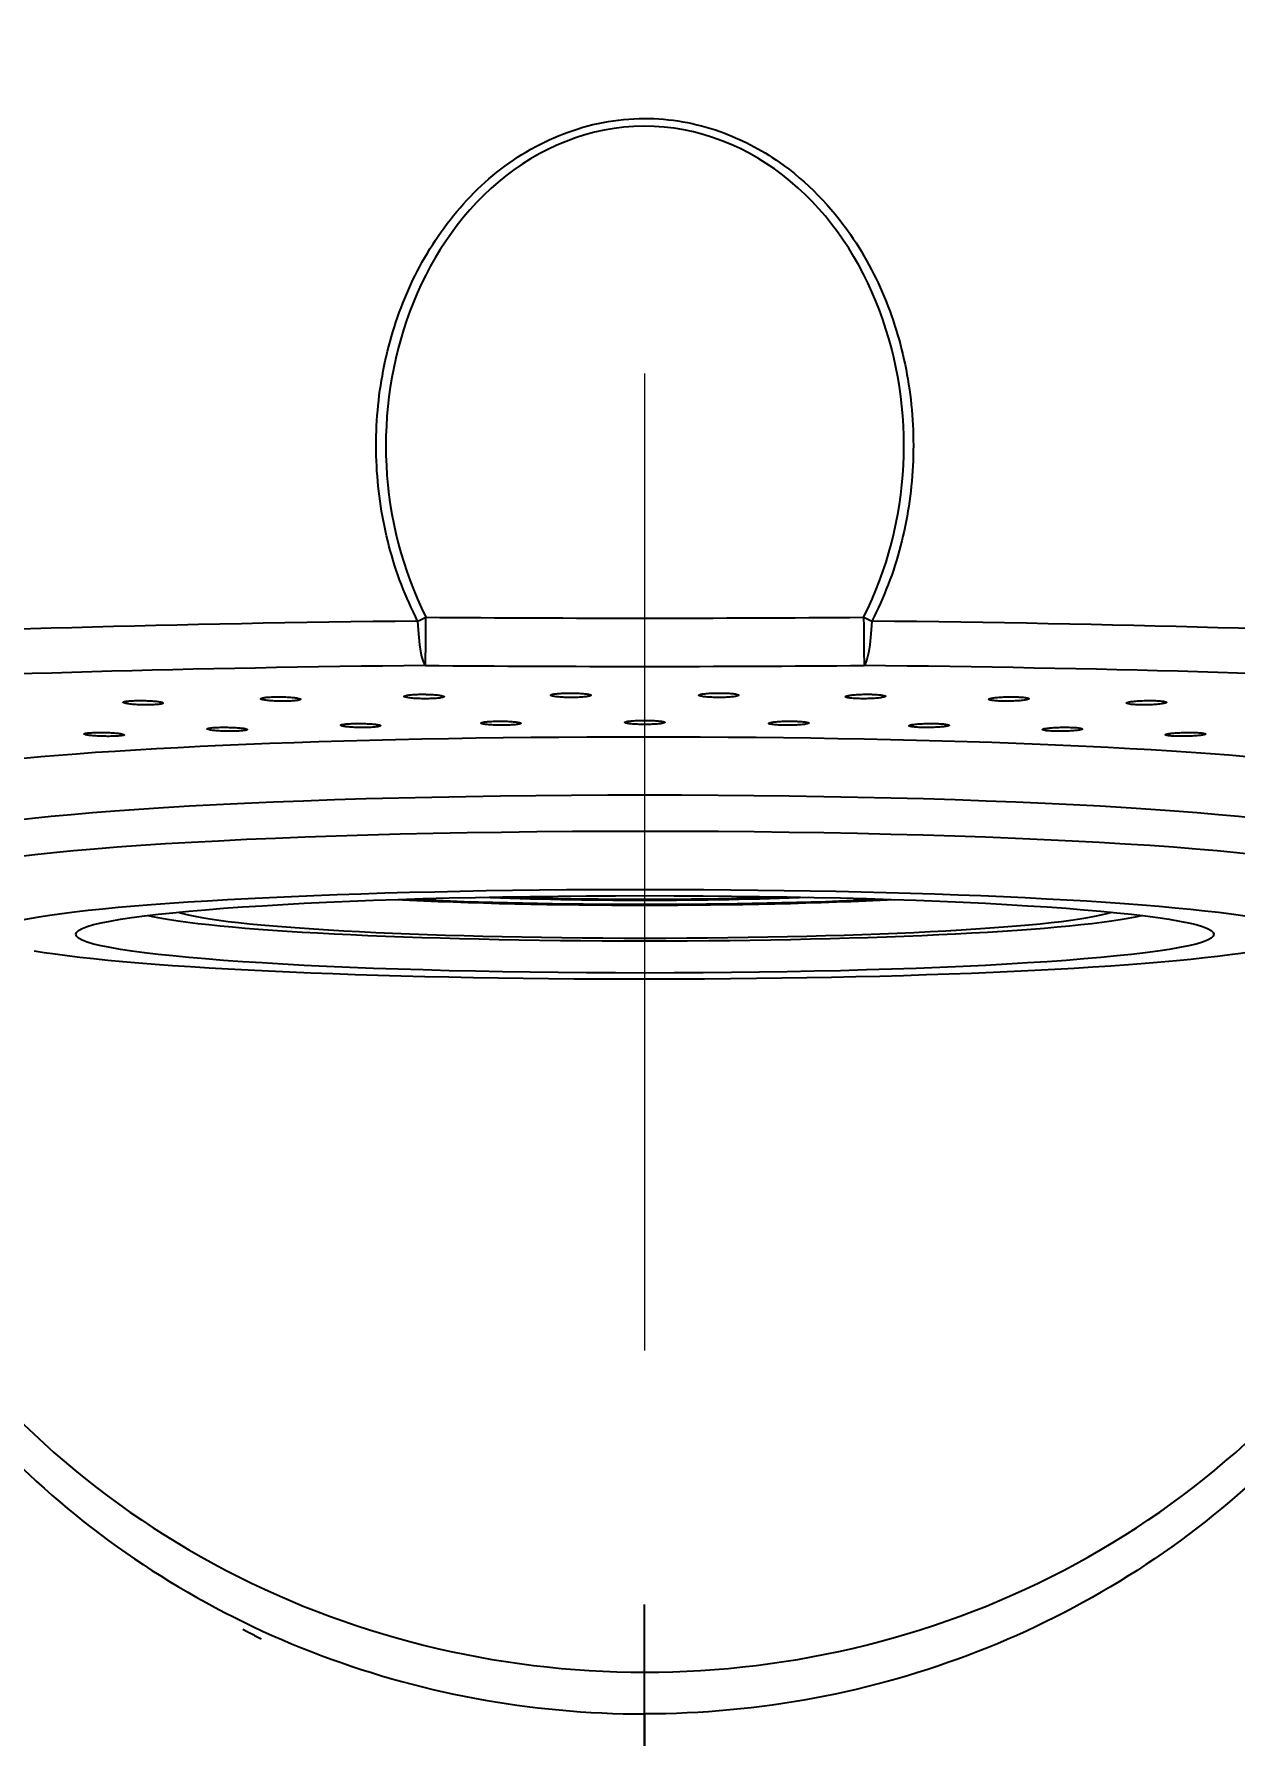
# Model space of a CAD drawing. Extents: x 0 to 1128, y 0 to 827.
# Drawn here: x 231.87 to 252.77, y 538.16 to 567.77 of the extents above; entities that cross this region are included whole.
import ezdxf

# ---------------------------------------------------------------- set-up
doc = ezdxf.new("R2010")
doc.units = 0
doc.header["$LTSCALE"] = 10
doc.header["$MEASUREMENT"] = 0
doc.header["$PDMODE"] = 3
doc.header["$PDSIZE"] = -10
doc.linetypes.add('CENTER', pattern=[2, 1.25, -0.25, 0.25, -0.25])
doc.linetypes.add('CENTER2', pattern=[28.575, 19.05, -3.175, 3.175, -3.175])
doc.layers.get('0').update_dxf_attribs({"linetype": 'CONTINUOUS'})
doc.layers.get('DEFPOINTS').update_dxf_attribs({"linetype": 'CONTINUOUS'})
doc.layers.add('1', color=7, linetype='CONTINUOUS')
doc.layers.add('Cneter', color=1, linetype='CENTER2', lineweight=13)
doc.styles.add('Daelim Dimension', font='')
doc.styles.get('Daelim Dimension').set_extended_font_data('나눔고딕')
doc.dimstyles.new('DEFAULT', dxfattribs={"dimscale": 2, "dimtxt": 2, "dimasz": 2, "dimexe": 0, "dimexo": 2, "dimgap": 1, "dimtad": 1, "dimdec": 0, "dimzin": 9, "dimdsep": 46, "dimtxsty": 'Daelim Dimension', "dimcen": 0.5, "dimclrd": 5, "dimclre": 5, "dimclrt": 256, "dimadec": 1, "dimazin": 0, "dimtfac": 1, "dimtdec": 0, "dimtix": 1, "dimtmove": 0, "dimatfit": 3, "dimfxl": 1, "dimtolj": 1, "dimtzin": 1, "dimlwd": 9, "dimlwe": 9, "dimarcsym": 0})

# ---------------------------------------------------------------- blocks, each defined once
blk = doc.blocks.new('*D3')
at = {"color": 5, "lineweight": 9, "ltscale": 0.5, "transparency": 16777216}
for p, q in [((238.545, 612.006), (140.756, 612.006)), ((140.756, 608.006), (140.756, 332.959)), ((211.504, 328.959), (140.756, 328.959))]:
    blk.add_line(p, q, dxfattribs=at)
at = {"color": 5, "ltscale": 0.5, "transparency": 16777216}
for points in [[(140.089, 608.006), (141.423, 608.006), (140.756, 612.006)], [(140.089, 332.959), (141.423, 332.959), (140.756, 328.959)]]:
    blk.add_solid(points, dxfattribs=at)
at = {"layer": 'DEFPOINTS', "color": 0, "ltscale": 0.5, "transparency": 16777216}
for p in [(242.545, 612.006), (140.756, 328.959), (215.504, 328.959)]:
    blk.add_point(p, dxfattribs=at)
at = {"color": 7, "ltscale": 0.5, "transparency": 16777216, "insert": (133.643, 470.482), "char_height": 10, "attachment_point": 5, "rotation": 90, "style": 'Daelim Dimension'}
blk.add_mtext('\\A1;283', dxfattribs=at)

msp = doc.modelspace()

# ---------------------------------------------------------------- linework, layer by layer
at = {"layer": '1', "color": 7, "linetype": 'Continuous'}
for centre, major_axis, ratio, start_param, end_param in [((242.499, 555.802), (-26.048, 0), 0.068015, 4.864721, 5.345455), ((238.692, 557.775), (-0.894, -0.449), 0.136753, 1.339299, 1.502277), ((238.692, 557.775), (-0.01, 1), 0.151392, 1.792961, 3.020653), ((238.692, 557.775), (-0.008, -1), 0.001252, 0.119539, 1.417555), ((242.499, 1016.353), (464.187, 0), 0.988281, 4.704187, 4.720591), ((246.306, 557.775), (-0.894, 0.449), 0.136753, 1.639315, 1.802294), ((246.306, 557.775), (-0.008, 1), 0.001252, 1.724038, 3.022054), ((246.306, 557.775), (-0.01, -1), 0.151392, 0.12094, 1.348631), ((242.499, 555.802), (-26.048, 0), 0.068015, 4.079323, 4.560057), ((242.499, 555.091), (25.142, 0), 0.068015, 1.723128, 2.203862), ((242.499, 1016.465), (-465.15, 0), 0.988281, 1.562594, 1.578998), ((242.499, 555.091), (25.142, 0), 0.068015, 0.93773, 1.418464), ((242.499, 554.624), (-13.422, 0), 0.068015, 3.598694, 5.902464), ((242.499, 553.679), (-12.452, 0), 0.068015, 3.141593, 6.283185), ((242.499, 553.051), (-12.419, 0), 0.068015, 3.141593, 6.281418), ((242.499, 553.348), (-15, 0), 0.938583, 0, 3.141593), ((242.499, 552.105), (-11.42, 0), 0.068015, 3.440927, 6.055027), ((242.499, 552.604), (8.29, 0), 0.068015, 3.34452, 6.080356), ((242.499, 553.103), (-7.219, 0), 0.068015, 0.925984, 2.21551), ((242.499, 553.103), (-6.981, 0), 0.068015, 0.94395, 2.197544), ((242.499, 553.103), (-5.919, 0), 0.068015, 1.068338, 2.073157), ((242.499, 553.103), (-5.681, 0), 0.068015, 1.111731, 2.029763), ((242.499, 552.604), (9.002, 0), 0.068015, 3.42414, 6.000737), ((242.499, 552.105), (-11.42, 0), 0.068015, 0.375322, 2.868372)]:
    msp.add_ellipse(centre, major_axis=major_axis, ratio=ratio, start_param=start_param, end_param=end_param, dxfattribs=at)
msp.add_ellipse((242.499, 552.105), major_axis=(-9.901, 0), ratio=0.068015, dxfattribs=at)
for points, knots in [([(246.306, 557.622), (247.135, 559.274), (247.228, 561.24), (246.256, 563.821), (245.743, 564.612), (244.317, 565.803), (243.422, 566.167), (241.549, 566.161), (240.654, 565.787), (239.245, 564.597), (238.729, 563.795), (237.776, 561.24), (237.864, 559.271), (238.692, 557.622)], [0, 0, 0, 0, 0.25, 0.25, 0.375, 0.375, 0.5, 0.5, 0.625, 0.625, 0.75, 0.75, 1, 1, 1, 1]), ([(238.546, 557.553), (238.447, 557.763), (238.248, 558.189), (237.968, 559.085), (237.787, 560.249), (237.857, 561.656), (238.21, 563.023), (238.857, 564.286), (239.808, 565.361), (241.051, 566.107), (242.457, 566.387), (243.774, 566.149), (245.049, 565.484), (246.072, 564.417), (246.777, 563.05), (247.137, 561.675), (247.21, 560.256), (247.028, 559.084), (246.749, 558.187), (246.55, 557.763), (246.451, 557.553)], [0, 0, 0, 0, 0.030925, 0.062393, 0.124655, 0.186847, 0.248867, 0.311288, 0.373942, 0.43667, 0.499585, 0.558364, 0.609289, 0.687378, 0.749769, 0.812162, 0.87525, 0.93778, 0.969186, 1, 1, 1, 1]), ([(233.655, 556.171), (233.619, 556.171), (233.583, 556.169), (233.523, 556.165), (233.496, 556.163), (233.453, 556.156), (233.437, 556.152), (233.421, 556.145), (233.419, 556.14), (233.427, 556.132), (233.438, 556.128), (233.473, 556.119), (233.496, 556.116), (233.552, 556.109), (233.585, 556.106), (233.656, 556.101), (233.695, 556.099), (233.773, 556.097), (233.812, 556.096), (233.889, 556.097), (233.926, 556.098), (233.992, 556.101), (234.021, 556.103), (234.07, 556.109), (234.089, 556.112), (234.114, 556.12), (234.12, 556.124), (234.119, 556.132), (234.113, 556.137), (234.086, 556.145), (234.066, 556.149), (234.016, 556.157), (233.986, 556.16), (233.919, 556.165), (233.881, 556.168), (233.804, 556.171), (233.765, 556.172), (233.702, 556.172), (233.678, 556.172), (233.655, 556.171)], [0, 0, 0, 0, 0.053463, 0.053463, 0.106782, 0.106782, 0.161942, 0.161942, 0.214427, 0.214427, 0.268948, 0.268948, 0.322422, 0.322422, 0.37606, 0.37606, 0.430492, 0.430492, 0.483261, 0.483261, 0.537949, 0.537949, 0.590625, 0.590625, 0.644964, 0.644964, 0.698292, 0.698292, 0.751913, 0.751913, 0.806599, 0.806599, 0.859304, 0.859304, 0.914087, 0.914087, 0.96682, 0.96682, 1, 1, 1, 1]), ([(236.091, 556.237), (236.053, 556.236), (236.016, 556.235), (235.949, 556.232), (235.919, 556.229), (235.869, 556.223), (235.848, 556.22), (235.822, 556.212), (235.815, 556.208), (235.814, 556.199), (235.82, 556.195), (235.845, 556.187), (235.864, 556.183), (235.913, 556.175), (235.942, 556.172), (236.008, 556.166), (236.046, 556.164), (236.122, 556.161), (236.162, 556.161), (236.24, 556.16), (236.279, 556.161), (236.35, 556.164), (236.382, 556.166), (236.438, 556.171), (236.462, 556.174), (236.496, 556.182), (236.507, 556.186), (236.516, 556.194), (236.514, 556.198), (236.497, 556.207), (236.481, 556.211), (236.439, 556.219), (236.413, 556.222), (236.352, 556.228), (236.316, 556.231), (236.242, 556.235), (236.203, 556.236), (236.14, 556.237), (236.115, 556.237), (236.091, 556.237)], [0, 0, 0, 0, 0.053463, 0.053463, 0.106782, 0.106782, 0.161942, 0.161942, 0.214427, 0.214427, 0.268948, 0.268948, 0.322422, 0.322422, 0.37606, 0.37606, 0.430492, 0.430492, 0.483261, 0.483261, 0.537949, 0.537949, 0.590625, 0.590625, 0.644964, 0.644964, 0.698292, 0.698292, 0.751913, 0.751913, 0.806599, 0.806599, 0.859304, 0.859304, 0.914087, 0.914087, 0.96682, 0.96682, 1, 1, 1, 1]), ([(238.628, 556.281), (238.589, 556.281), (238.551, 556.28), (238.48, 556.277), (238.446, 556.275), (238.389, 556.269), (238.364, 556.266), (238.328, 556.258), (238.317, 556.254), (238.306, 556.246), (238.307, 556.242), (238.322, 556.233), (238.337, 556.229), (238.377, 556.221), (238.403, 556.217), (238.464, 556.211), (238.499, 556.209), (238.572, 556.205), (238.611, 556.204), (238.69, 556.203), (238.73, 556.204), (238.804, 556.206), (238.839, 556.208), (238.901, 556.212), (238.929, 556.215), (238.972, 556.222), (238.988, 556.226), (239.006, 556.234), (239.009, 556.239), (239.002, 556.247), (238.991, 556.252), (238.958, 556.26), (238.935, 556.264), (238.881, 556.27), (238.848, 556.273), (238.778, 556.277), (238.74, 556.279), (238.677, 556.28), (238.653, 556.281), (238.628, 556.281)], [0, 0, 0, 0, 0.053463, 0.053463, 0.106782, 0.106782, 0.161942, 0.161942, 0.214427, 0.214427, 0.268948, 0.268948, 0.322422, 0.322422, 0.37606, 0.37606, 0.430492, 0.430492, 0.483261, 0.483261, 0.537949, 0.537949, 0.590625, 0.590625, 0.644964, 0.644964, 0.698292, 0.698292, 0.751913, 0.751913, 0.806599, 0.806599, 0.859304, 0.859304, 0.914087, 0.914087, 0.96682, 0.96682, 1, 1, 1, 1]), ([(241.227, 556.303), (241.187, 556.303), (241.148, 556.302), (241.073, 556.3), (241.037, 556.298), (240.973, 556.293), (240.944, 556.29), (240.901, 556.283), (240.884, 556.279), (240.864, 556.271), (240.86, 556.266), (240.866, 556.258), (240.876, 556.253), (240.907, 556.246), (240.929, 556.242), (240.982, 556.235), (241.015, 556.232), (241.084, 556.228), (241.122, 556.227), (241.199, 556.225), (241.24, 556.225), (241.317, 556.227), (241.354, 556.228), (241.422, 556.232), (241.453, 556.235), (241.504, 556.242), (241.524, 556.245), (241.552, 556.253), (241.56, 556.258), (241.563, 556.266), (241.557, 556.271), (241.533, 556.279), (241.514, 556.283), (241.468, 556.29), (241.438, 556.293), (241.372, 556.298), (241.336, 556.3), (241.275, 556.302), (241.251, 556.302), (241.227, 556.303)], [0, 0, 0, 0, 0.053463, 0.053463, 0.106782, 0.106782, 0.161942, 0.161942, 0.214427, 0.214427, 0.268948, 0.268948, 0.322422, 0.322422, 0.37606, 0.37606, 0.430492, 0.430492, 0.483261, 0.483261, 0.537949, 0.537949, 0.590625, 0.590625, 0.644964, 0.644964, 0.698292, 0.698292, 0.751913, 0.751913, 0.806599, 0.806599, 0.859304, 0.859304, 0.914087, 0.914087, 0.96682, 0.96682, 1, 1, 1, 1]), ([(243.845, 556.302), (243.806, 556.303), (243.766, 556.303), (243.689, 556.301), (243.651, 556.3), (243.582, 556.295), (243.55, 556.292), (243.498, 556.286), (243.477, 556.282), (243.448, 556.274), (243.438, 556.269), (243.435, 556.261), (243.439, 556.256), (243.462, 556.248), (243.479, 556.244), (243.525, 556.237), (243.554, 556.234), (243.619, 556.23), (243.654, 556.228), (243.73, 556.226), (243.771, 556.225), (243.849, 556.226), (243.887, 556.227), (243.959, 556.231), (243.993, 556.233), (244.051, 556.239), (244.076, 556.243), (244.112, 556.251), (244.125, 556.255), (244.138, 556.263), (244.137, 556.268), (244.122, 556.276), (244.109, 556.28), (244.07, 556.288), (244.044, 556.291), (243.985, 556.297), (243.951, 556.299), (243.892, 556.301), (243.869, 556.302), (243.845, 556.302)], [0, 0, 0, 0, 0.053463, 0.053463, 0.106782, 0.106782, 0.161942, 0.161942, 0.214427, 0.214427, 0.268948, 0.268948, 0.322422, 0.322422, 0.37606, 0.37606, 0.430492, 0.430492, 0.483261, 0.483261, 0.537949, 0.537949, 0.590625, 0.590625, 0.644964, 0.644964, 0.698292, 0.698292, 0.751913, 0.751913, 0.806599, 0.806599, 0.859304, 0.859304, 0.914087, 0.914087, 0.96682, 0.96682, 1, 1, 1, 1]), ([(246.442, 556.28), (246.404, 556.281), (246.364, 556.281), (246.286, 556.28), (246.247, 556.279), (246.174, 556.275), (246.138, 556.272), (246.08, 556.266), (246.055, 556.262), (246.016, 556.255), (246.002, 556.25), (245.989, 556.242), (245.989, 556.237), (246.001, 556.229), (246.014, 556.225), (246.052, 556.218), (246.077, 556.214), (246.135, 556.209), (246.169, 556.207), (246.241, 556.204), (246.281, 556.204), (246.359, 556.204), (246.398, 556.205), (246.473, 556.207), (246.51, 556.21), (246.574, 556.215), (246.602, 556.219), (246.647, 556.226), (246.665, 556.23), (246.687, 556.238), (246.692, 556.243), (246.687, 556.251), (246.678, 556.256), (246.648, 556.263), (246.626, 556.267), (246.574, 556.273), (246.542, 556.275), (246.487, 556.278), (246.465, 556.279), (246.442, 556.28)], [0, 0, 0, 0, 0.053463, 0.053463, 0.106782, 0.106782, 0.161942, 0.161942, 0.214427, 0.214427, 0.268948, 0.268948, 0.322422, 0.322422, 0.37606, 0.37606, 0.430492, 0.430492, 0.483261, 0.483261, 0.537949, 0.537949, 0.590625, 0.590625, 0.644964, 0.644964, 0.698292, 0.698292, 0.751913, 0.751913, 0.806599, 0.806599, 0.859304, 0.859304, 0.914087, 0.914087, 0.96682, 0.96682, 1, 1, 1, 1]), ([(248.976, 556.235), (248.941, 556.236), (248.902, 556.237), (248.824, 556.237), (248.784, 556.236), (248.708, 556.233), (248.67, 556.23), (248.605, 556.225), (248.577, 556.221), (248.53, 556.214), (248.511, 556.21), (248.488, 556.201), (248.483, 556.197), (248.486, 556.188), (248.494, 556.184), (248.522, 556.177), (248.543, 556.173), (248.595, 556.168), (248.625, 556.165), (248.693, 556.162), (248.731, 556.161), (248.808, 556.16), (248.848, 556.161), (248.925, 556.163), (248.964, 556.165), (249.033, 556.17), (249.064, 556.173), (249.117, 556.18), (249.139, 556.184), (249.171, 556.192), (249.18, 556.196), (249.185, 556.205), (249.181, 556.209), (249.161, 556.217), (249.143, 556.221), (249.098, 556.227), (249.07, 556.23), (249.02, 556.233), (248.998, 556.234), (248.976, 556.235)], [0, 0, 0, 0, 0.053463, 0.053463, 0.106782, 0.106782, 0.161942, 0.161942, 0.214427, 0.214427, 0.268948, 0.268948, 0.322422, 0.322422, 0.37606, 0.37606, 0.430492, 0.430492, 0.483261, 0.483261, 0.537949, 0.537949, 0.590625, 0.590625, 0.644964, 0.644964, 0.698292, 0.698292, 0.751913, 0.751913, 0.806599, 0.806599, 0.859304, 0.859304, 0.914087, 0.914087, 0.96682, 0.96682, 1, 1, 1, 1]), ([(251.409, 556.169), (251.375, 556.171), (251.338, 556.172), (251.262, 556.172), (251.222, 556.171), (251.143, 556.169), (251.104, 556.167), (251.034, 556.162), (251.002, 556.159), (250.948, 556.152), (250.925, 556.148), (250.892, 556.14), (250.882, 556.135), (250.875, 556.127), (250.878, 556.123), (250.897, 556.115), (250.914, 556.111), (250.958, 556.105), (250.985, 556.103), (251.047, 556.099), (251.083, 556.097), (251.158, 556.096), (251.197, 556.096), (251.275, 556.098), (251.315, 556.099), (251.389, 556.104), (251.423, 556.107), (251.482, 556.113), (251.509, 556.117), (251.549, 556.125), (251.563, 556.129), (251.578, 556.137), (251.579, 556.142), (251.568, 556.15), (251.556, 556.154), (251.519, 556.16), (251.495, 556.163), (251.449, 556.167), (251.43, 556.168), (251.409, 556.169)], [0, 0, 0, 0, 0.053463, 0.053463, 0.106782, 0.106782, 0.161942, 0.161942, 0.214427, 0.214427, 0.268948, 0.268948, 0.322422, 0.322422, 0.37606, 0.37606, 0.430492, 0.430492, 0.483261, 0.483261, 0.537949, 0.537949, 0.590625, 0.590625, 0.644964, 0.644964, 0.698292, 0.698292, 0.751913, 0.751913, 0.806599, 0.806599, 0.859304, 0.859304, 0.914087, 0.914087, 0.96682, 0.96682, 1, 1, 1, 1]), ([(237.482, 555.773), (237.444, 555.772), (237.407, 555.771), (237.34, 555.768), (237.31, 555.765), (237.259, 555.76), (237.239, 555.756), (237.212, 555.749), (237.205, 555.746), (237.204, 555.738), (237.21, 555.734), (237.236, 555.726), (237.255, 555.722), (237.303, 555.716), (237.333, 555.713), (237.399, 555.708), (237.437, 555.706), (237.513, 555.703), (237.552, 555.703), (237.63, 555.703), (237.67, 555.703), (237.74, 555.706), (237.773, 555.708), (237.828, 555.713), (237.852, 555.716), (237.886, 555.723), (237.897, 555.726), (237.906, 555.734), (237.904, 555.738), (237.887, 555.746), (237.872, 555.75), (237.83, 555.757), (237.803, 555.76), (237.742, 555.765), (237.706, 555.768), (237.632, 555.771), (237.593, 555.772), (237.53, 555.773), (237.506, 555.773), (237.482, 555.773)], [0, 0, 0, 0, 0.053487, 0.053487, 0.106829, 0.106829, 0.162009, 0.162009, 0.214495, 0.214495, 0.269006, 0.269006, 0.32245, 0.32245, 0.376062, 0.376062, 0.430482, 0.430482, 0.483252, 0.483252, 0.537958, 0.537958, 0.590665, 0.590665, 0.645027, 0.645027, 0.698361, 0.698361, 0.751977, 0.751977, 0.806636, 0.806636, 0.859313, 0.859313, 0.914079, 0.914079, 0.966809, 0.966809, 1, 1, 1, 1]), ([(239.978, 555.813), (239.939, 555.813), (239.9, 555.812), (239.828, 555.81), (239.794, 555.808), (239.734, 555.803), (239.708, 555.8), (239.671, 555.793), (239.658, 555.789), (239.644, 555.782), (239.644, 555.777), (239.658, 555.77), (239.671, 555.766), (239.709, 555.759), (239.734, 555.755), (239.793, 555.75), (239.827, 555.747), (239.9, 555.744), (239.939, 555.743), (240.017, 555.742), (240.058, 555.742), (240.133, 555.744), (240.168, 555.746), (240.232, 555.75), (240.26, 555.753), (240.305, 555.759), (240.322, 555.763), (240.343, 555.77), (240.347, 555.774), (240.343, 555.782), (240.333, 555.786), (240.302, 555.794), (240.28, 555.797), (240.228, 555.803), (240.196, 555.806), (240.126, 555.81), (240.089, 555.811), (240.027, 555.813), (240.002, 555.813), (239.978, 555.813)], [0, 0, 0, 0, 0.053487, 0.053487, 0.106829, 0.106829, 0.162009, 0.162009, 0.214495, 0.214495, 0.269006, 0.269006, 0.32245, 0.32245, 0.376062, 0.376062, 0.430482, 0.430482, 0.483252, 0.483252, 0.537958, 0.537958, 0.590665, 0.590665, 0.645027, 0.645027, 0.698361, 0.698361, 0.751977, 0.751977, 0.806636, 0.806636, 0.859313, 0.859313, 0.914079, 0.914079, 0.966809, 0.966809, 1, 1, 1, 1]), ([(242.536, 555.826), (242.497, 555.827), (242.457, 555.826), (242.381, 555.825), (242.344, 555.823), (242.277, 555.819), (242.246, 555.816), (242.199, 555.81), (242.18, 555.806), (242.155, 555.799), (242.148, 555.795), (242.149, 555.787), (242.157, 555.783), (242.184, 555.775), (242.203, 555.772), (242.253, 555.765), (242.284, 555.763), (242.351, 555.759), (242.388, 555.757), (242.465, 555.756), (242.506, 555.755), (242.583, 555.756), (242.621, 555.758), (242.691, 555.761), (242.724, 555.764), (242.778, 555.769), (242.8, 555.773), (242.833, 555.78), (242.843, 555.784), (242.851, 555.792), (242.848, 555.796), (242.828, 555.804), (242.812, 555.807), (242.769, 555.814), (242.741, 555.817), (242.679, 555.822), (242.644, 555.823), (242.584, 555.825), (242.56, 555.826), (242.536, 555.826)], [0, 0, 0, 0, 0.053487, 0.053487, 0.106829, 0.106829, 0.162009, 0.162009, 0.214495, 0.214495, 0.269006, 0.269006, 0.32245, 0.32245, 0.376062, 0.376062, 0.430482, 0.430482, 0.483252, 0.483252, 0.537958, 0.537958, 0.590665, 0.590665, 0.645027, 0.645027, 0.698361, 0.698361, 0.751977, 0.751977, 0.806636, 0.806636, 0.859313, 0.859313, 0.914079, 0.914079, 0.966809, 0.966809, 1, 1, 1, 1]), ([(245.093, 555.812), (245.055, 555.813), (245.015, 555.813), (244.937, 555.812), (244.898, 555.811), (244.826, 555.807), (244.791, 555.805), (244.734, 555.799), (244.71, 555.796), (244.674, 555.789), (244.661, 555.785), (244.65, 555.777), (244.651, 555.773), (244.666, 555.765), (244.68, 555.762), (244.72, 555.755), (244.746, 555.752), (244.806, 555.747), (244.84, 555.745), (244.913, 555.743), (244.953, 555.742), (245.032, 555.742), (245.071, 555.743), (245.145, 555.746), (245.182, 555.748), (245.244, 555.753), (245.271, 555.756), (245.314, 555.763), (245.331, 555.767), (245.351, 555.775), (245.354, 555.779), (245.346, 555.787), (245.336, 555.79), (245.304, 555.797), (245.281, 555.801), (245.227, 555.806), (245.195, 555.808), (245.139, 555.811), (245.116, 555.812), (245.093, 555.812)], [0, 0, 0, 0, 0.053487, 0.053487, 0.106829, 0.106829, 0.162009, 0.162009, 0.214495, 0.214495, 0.269006, 0.269006, 0.32245, 0.32245, 0.376062, 0.376062, 0.430482, 0.430482, 0.483252, 0.483252, 0.537958, 0.537958, 0.590665, 0.590665, 0.645027, 0.645027, 0.698361, 0.698361, 0.751977, 0.751977, 0.806636, 0.806636, 0.859313, 0.859313, 0.914079, 0.914079, 0.966809, 0.966809, 1, 1, 1, 1]), ([(247.586, 555.771), (247.55, 555.772), (247.511, 555.773), (247.433, 555.773), (247.394, 555.772), (247.317, 555.769), (247.279, 555.767), (247.214, 555.762), (247.186, 555.759), (247.139, 555.752), (247.12, 555.749), (247.097, 555.741), (247.092, 555.737), (247.095, 555.729), (247.103, 555.725), (247.131, 555.718), (247.153, 555.715), (247.204, 555.71), (247.234, 555.707), (247.302, 555.704), (247.341, 555.703), (247.418, 555.703), (247.457, 555.703), (247.534, 555.705), (247.573, 555.707), (247.642, 555.711), (247.674, 555.714), (247.727, 555.72), (247.749, 555.724), (247.78, 555.731), (247.79, 555.735), (247.794, 555.743), (247.791, 555.747), (247.77, 555.754), (247.753, 555.758), (247.708, 555.764), (247.68, 555.766), (247.629, 555.769), (247.608, 555.77), (247.586, 555.771)], [0, 0, 0, 0, 0.053487, 0.053487, 0.106829, 0.106829, 0.162009, 0.162009, 0.214495, 0.214495, 0.269006, 0.269006, 0.32245, 0.32245, 0.376062, 0.376062, 0.430482, 0.430482, 0.483252, 0.483252, 0.537958, 0.537958, 0.590665, 0.590665, 0.645027, 0.645027, 0.698361, 0.698361, 0.751977, 0.751977, 0.806636, 0.806636, 0.859313, 0.859313, 0.914079, 0.914079, 0.966809, 0.966809, 1, 1, 1, 1]), ([(232.92, 555.615), (232.886, 555.614), (232.855, 555.612), (232.804, 555.608), (232.783, 555.605), (232.754, 555.598), (232.746, 555.595), (232.743, 555.587), (232.749, 555.584), (232.772, 555.576), (232.79, 555.572), (232.837, 555.565), (232.866, 555.562), (232.931, 555.557), (232.968, 555.555), (233.044, 555.551), (233.085, 555.55), (233.163, 555.549), (233.201, 555.549), (233.273, 555.551), (233.307, 555.552), (233.363, 555.556), (233.387, 555.559), (233.423, 555.565), (233.436, 555.568), (233.446, 555.575), (233.445, 555.579), (233.429, 555.587), (233.415, 555.591), (233.375, 555.598), (233.348, 555.601), (233.288, 555.607), (233.254, 555.61), (233.181, 555.614), (233.14, 555.615), (233.062, 555.617), (233.023, 555.617), (232.963, 555.617), (232.941, 555.616), (232.92, 555.615)], [0, 0, 0, 0, 0.053487, 0.053487, 0.106829, 0.106829, 0.162009, 0.162009, 0.214495, 0.214495, 0.269006, 0.269006, 0.32245, 0.32245, 0.376062, 0.376062, 0.430482, 0.430482, 0.483252, 0.483252, 0.537958, 0.537958, 0.590665, 0.590665, 0.645027, 0.645027, 0.698361, 0.698361, 0.751977, 0.751977, 0.806636, 0.806636, 0.859313, 0.859313, 0.914079, 0.914079, 0.966809, 0.966809, 1, 1, 1, 1]), ([(235.11, 555.706), (235.073, 555.705), (235.039, 555.704), (234.979, 555.7), (234.954, 555.697), (234.913, 555.691), (234.898, 555.688), (234.884, 555.68), (234.883, 555.677), (234.894, 555.669), (234.907, 555.665), (234.944, 555.658), (234.968, 555.654), (235.025, 555.648), (235.059, 555.645), (235.131, 555.641), (235.17, 555.64), (235.248, 555.638), (235.288, 555.638), (235.364, 555.639), (235.401, 555.64), (235.465, 555.643), (235.494, 555.645), (235.54, 555.651), (235.558, 555.654), (235.581, 555.661), (235.586, 555.665), (235.583, 555.672), (235.574, 555.676), (235.546, 555.684), (235.524, 555.688), (235.472, 555.694), (235.442, 555.697), (235.374, 555.702), (235.335, 555.704), (235.258, 555.706), (235.219, 555.707), (235.156, 555.707), (235.133, 555.707), (235.11, 555.706)], [0, 0, 0, 0, 0.053487, 0.053487, 0.106829, 0.106829, 0.162009, 0.162009, 0.214495, 0.214495, 0.269006, 0.269006, 0.32245, 0.32245, 0.376062, 0.376062, 0.430482, 0.430482, 0.483252, 0.483252, 0.537958, 0.537958, 0.590665, 0.590665, 0.645027, 0.645027, 0.698361, 0.698361, 0.751977, 0.751977, 0.806636, 0.806636, 0.859313, 0.859313, 0.914079, 0.914079, 0.966809, 0.966809, 1, 1, 1, 1]), ([(249.953, 555.704), (249.921, 555.705), (249.884, 555.706), (249.808, 555.707), (249.768, 555.707), (249.689, 555.705), (249.649, 555.703), (249.579, 555.699), (249.546, 555.696), (249.49, 555.69), (249.466, 555.687), (249.431, 555.679), (249.42, 555.675), (249.411, 555.667), (249.413, 555.664), (249.429, 555.656), (249.445, 555.653), (249.486, 555.647), (249.512, 555.645), (249.573, 555.641), (249.609, 555.639), (249.683, 555.638), (249.722, 555.638), (249.8, 555.639), (249.84, 555.64), (249.914, 555.644), (249.949, 555.646), (250.01, 555.652), (250.037, 555.655), (250.08, 555.662), (250.095, 555.666), (250.112, 555.674), (250.114, 555.678), (250.106, 555.685), (250.095, 555.689), (250.06, 555.695), (250.037, 555.698), (249.993, 555.702), (249.974, 555.703), (249.953, 555.704)], [0, 0, 0, 0, 0.053487, 0.053487, 0.106829, 0.106829, 0.162009, 0.162009, 0.214495, 0.214495, 0.269006, 0.269006, 0.32245, 0.32245, 0.376062, 0.376062, 0.430482, 0.430482, 0.483252, 0.483252, 0.537958, 0.537958, 0.590665, 0.590665, 0.645027, 0.645027, 0.698361, 0.698361, 0.751977, 0.751977, 0.806636, 0.806636, 0.859313, 0.859313, 0.914079, 0.914079, 0.966809, 0.966809, 1, 1, 1, 1]), ([(252.138, 555.612), (252.109, 555.614), (252.075, 555.616), (252.003, 555.617), (251.964, 555.617), (251.885, 555.616), (251.844, 555.615), (251.769, 555.611), (251.733, 555.609), (251.669, 555.604), (251.64, 555.6), (251.595, 555.593), (251.578, 555.59), (251.556, 555.582), (251.552, 555.578), (251.556, 555.571), (251.566, 555.567), (251.596, 555.561), (251.617, 555.558), (251.67, 555.554), (251.702, 555.552), (251.771, 555.55), (251.808, 555.549), (251.885, 555.55), (251.926, 555.55), (252.003, 555.553), (252.041, 555.555), (252.109, 555.56), (252.14, 555.563), (252.192, 555.57), (252.214, 555.573), (252.242, 555.581), (252.251, 555.585), (252.255, 555.592), (252.25, 555.596), (252.227, 555.603), (252.209, 555.606), (252.172, 555.61), (252.156, 555.611), (252.138, 555.612)], [0, 0, 0, 0, 0.053487, 0.053487, 0.106829, 0.106829, 0.162009, 0.162009, 0.214495, 0.214495, 0.269006, 0.269006, 0.32245, 0.32245, 0.376062, 0.376062, 0.430482, 0.430482, 0.483252, 0.483252, 0.537958, 0.537958, 0.590665, 0.590665, 0.645027, 0.645027, 0.698361, 0.698361, 0.751977, 0.751977, 0.806636, 0.806636, 0.859313, 0.859313, 0.914079, 0.914079, 0.966809, 0.966809, 1, 1, 1, 1]), ([(227.378, 553.737), (227.355, 553.418), (227.276, 551.235), (228.133, 547.189), (231.502, 542.45), (236.545, 539.284), (240.511, 538.543), (242.494, 538.543)], [0, 0, 0, 0, 0.04111, 0.280833, 0.520555, 0.760278, 1, 1, 1, 1]), ([(257.61, 553.729), (257.632, 553.413), (257.711, 551.233), (256.855, 547.189), (253.485, 542.45), (248.442, 539.284), (244.477, 538.543), (242.494, 538.543)], [0, 0, 0, 0, 0.040796, 0.280597, 0.520398, 0.760199, 1, 1, 1, 1]), ([(242.494, 538.543), (242.494, 537.49), (242.494, 536.175), (242.494, 534.595), (242.494, 533.822), (242.494, 533.313), (242.494, 533.067)], [0, 0, 0, 0, 0.576478, 0.720598, 0.864718, 1, 1, 1, 1])]:
    msp.add_open_spline(points, degree=3, knots=knots, dxfattribs=at)
at = {"layer": '1', "color": 7, "linetype": 'CENTER'}
msp.add_open_spline([(242.494, 522.945), (242.494, 527.945), (242.494, 542.769)], degree=1, knots=[0, 0, 0.252222, 1, 1], dxfattribs=at)
at = {"layer": '1', "color": 7, "linetype": 'Continuous'}
for points, degree in [([(235.507, 540.016), (235.637, 539.948)], 1), ([(235.637, 539.948), (235.699, 539.913), (235.761, 539.879), (235.824, 539.846)], 3)]:
    msp.add_open_spline(points, degree=degree, dxfattribs=at)
at = {"layer": 'Cneter', "lineweight": 5, "ltscale": 0.5}
msp.add_open_spline([(242.499, 544.868), (242.499, 549.868), (242.499, 561.862)], degree=1, knots=[0, 0, 0.294233, 1, 1], dxfattribs=at)

# ---------------------------------------------------------------- dimensions: what is measured, and where the dimension line sits
at = {"color": 5, "ltscale": 0.5}
dim = msp.add_linear_dim(base=(140.756, 328.959), p1=(242.545, 612.006), p2=(215.504, 328.959), angle=90, dimstyle='DEFAULT', override={"dimtxt": 5, "dimclrd": 5, "dimclre": 5, "dimclrt": 7}, dxfattribs=at)
dim.commit()
dim.dimension.update_dxf_attribs({"geometry": '*D3', "text_midpoint": (133.643, 470.482)})

doc.saveas('drawing.dxf')
